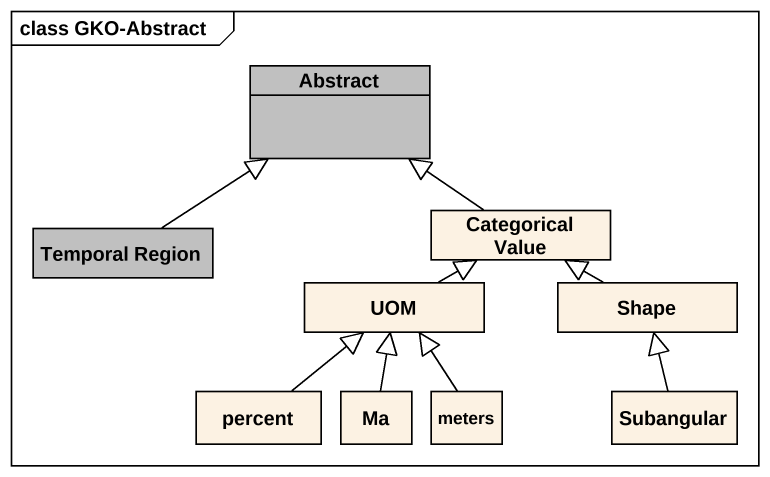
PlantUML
@startuml
mainframe class GKO-Abstract
hide circle
hide empty members
class "Abstract" as Abstract_ #C0C0C0
class "Temporal Region" as Temporal_Region #C0C0C0
class "Categorical Value" as Categorical_Value
class UOM
class Shape
class percent
class Ma
class meters
class Subangular
Temporal_Region -up-|> Abstract_
Categorical_Value -up-|> Abstract_
UOM -right-|> Categorical_Value
Shape -left-|> Categorical_Value
percent -up-|> UOM
Ma -up-|> UOM
meters -up-|> UOM
Subangular -up-|> Shape
@enduml
